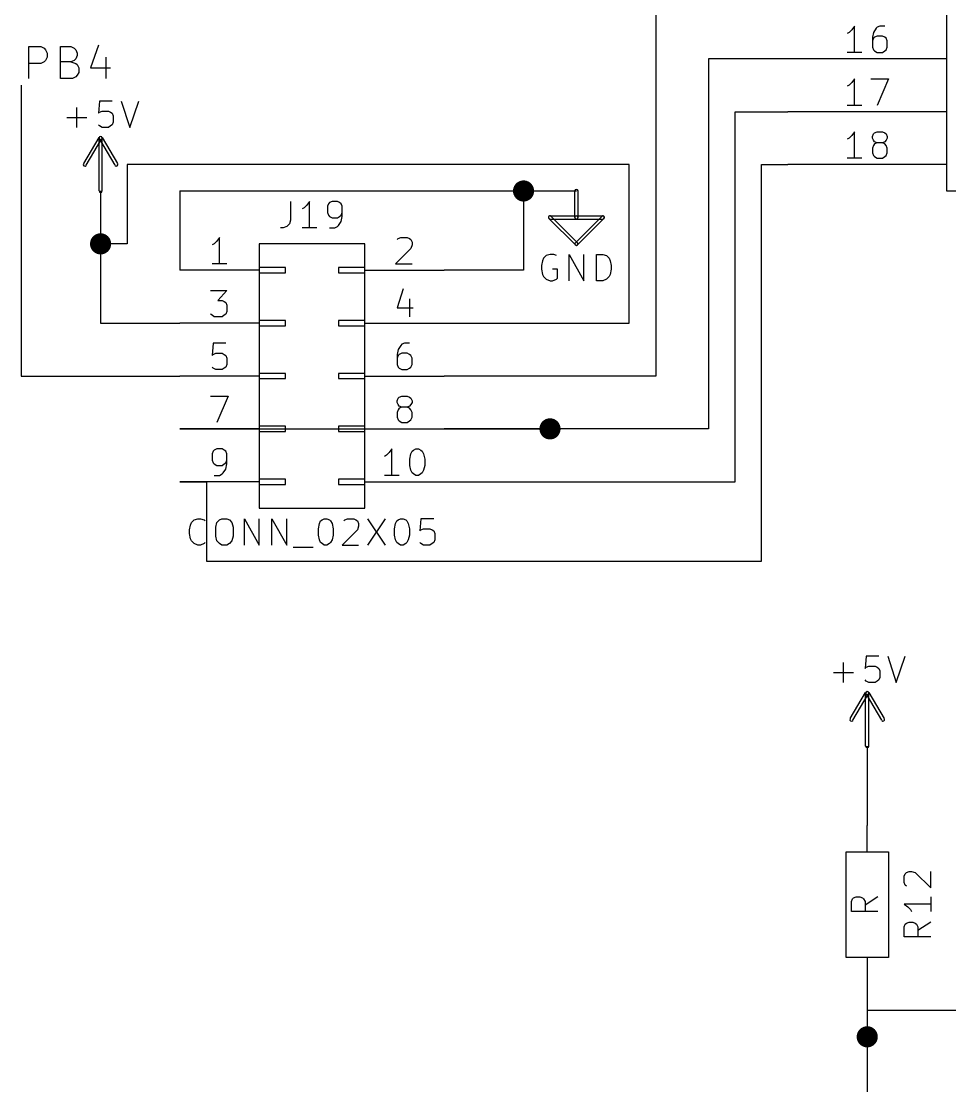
# Model space of a CAD drawing. Extents: x 10 to 287, y -200 to -10.
# Drawn here: x 185.4 to 230, y -96.3 to -45.2 of the extents above; entities that cross this region are included whole.
import ezdxf

# ---------------------------------------------------------------- set-up
doc = ezdxf.new("R2010")
doc.units = 0
doc.header["$MEASUREMENT"] = 0
doc.layers.add('BLACK', color=7, linetype='CONTINUOUS')

msp = doc.modelspace()

# ---------------------------------------------------------------- linework, layer by layer
at = {"layer": 'Black'}
for p, q in [((185.776, -47.9298), (185.776, -46.4058)), ((185.776, -46.4058), (186.36, -46.4058)), ((186.36, -46.4058), (186.512, -46.482)), ((186.512, -46.482), (186.588, -46.5582)), ((187.3, -47.9298), (187.3, -46.4058)), ((187.3, -46.4058), (187.808, -46.4058)), ((187.808, -46.4058), (187.96, -46.482)), ((187.96, -46.482), (188.036, -46.5582)), ((189.128, -46.3296), (188.747, -47.4218)), ((186.588, -46.5582), (186.665, -46.7106)), ((186.665, -46.9138), (186.588, -47.0662)), ((186.665, -46.7106), (186.665, -46.9138)), ((188.036, -46.99), (187.96, -47.0662)), ((188.036, -46.5582), (188.112, -46.7106)), ((188.112, -46.8376), (188.036, -46.99)), ((188.112, -46.7106), (188.112, -46.8376)), ((189.484, -46.9138), (189.484, -47.9298)), ((186.36, -47.2186), (185.776, -47.2186)), ((186.512, -47.1424), (186.36, -47.2186)), ((186.588, -47.0662), (186.512, -47.1424)), ((187.808, -47.1424), (187.3, -47.1424)), ((187.96, -47.0662), (187.808, -47.1424)), ((187.808, -47.1424), (188.036, -47.2186)), ((188.036, -47.2186), (188.112, -47.2694)), ((188.112, -47.2694), (188.189, -47.4218)), ((188.189, -47.4218), (188.189, -47.6504)), ((188.747, -47.4218), (189.713, -47.4218)), ((187.884, -47.9298), (187.3, -47.9298)), ((188.036, -47.8536), (187.884, -47.9298)), ((188.112, -47.7774), (188.036, -47.8536)), ((188.189, -47.6504), (188.112, -47.7774))]:
    msp.add_line(p, q, dxfattribs=at)
at = {"layer": 'Cyan 2'}
for p, q in [((189.179, -49.022), (189.128, -49.6062)), ((189.789, -49.022), (189.179, -49.022)), ((190.221, -49.022), (190.627, -50.292)), ((190.627, -50.292), (191.059, -49.022)), ((188.087, -50.292), (188.087, -49.3268)), ((189.128, -49.6062), (189.179, -49.5554)), ((189.179, -49.5554), (189.306, -49.5046)), ((189.306, -49.5046), (189.611, -49.5046)), ((189.611, -49.5046), (189.713, -49.5554)), ((189.713, -49.5554), (189.789, -49.6062)), ((189.789, -49.6062), (189.84, -49.7332)), ((187.604, -49.8094), (188.57, -49.8094)), ((189.84, -50.038), (189.789, -50.165)), ((189.84, -49.7332), (189.84, -50.038)), ((189.179, -50.2158), (189.128, -50.165)), ((189.306, -50.292), (189.179, -50.2158)), ((189.611, -50.292), (189.306, -50.292)), ((189.713, -50.2158), (189.611, -50.292)), ((189.789, -50.165), (189.713, -50.2158)), ((198.349, -53.848), (198.349, -54.737)), ((199.009, -54.1528), (198.907, -54.2036)), ((199.136, -54.0258), (199.009, -54.1528)), ((199.263, -53.848), (199.136, -54.0258)), ((199.263, -55.118), (199.263, -53.848)), ((200.177, -53.9496), (200.127, -54.0766)), ((200.127, -54.0766), (200.127, -54.3814)), ((200.228, -53.8988), (200.177, -53.9496)), ((200.355, -53.848), (200.228, -53.8988)), ((200.609, -53.848), (200.355, -53.848)), ((200.711, -53.8988), (200.609, -53.848)), ((200.787, -53.9496), (200.711, -53.8988)), ((200.838, -54.0766), (200.787, -53.9496)), ((200.838, -54.5592), (200.838, -54.0766)), ((200.127, -54.3814), (200.177, -54.5084)), ((200.177, -54.5084), (200.228, -54.5592)), ((200.228, -54.5592), (200.355, -54.6354)), ((200.355, -54.6354), (200.609, -54.6354)), ((200.609, -54.6354), (200.711, -54.5592)), ((200.711, -54.5592), (200.787, -54.5084)), ((200.787, -54.5084), (200.838, -54.3814)), ((200.787, -54.8132), (200.838, -54.5592)), ((197.993, -55.118), (197.866, -55.118)), ((198.171, -55.0418), (197.993, -55.118)), ((198.298, -54.9148), (198.171, -55.0418)), ((198.349, -54.737), (198.298, -54.9148)), ((199.619, -55.118), (198.907, -55.118)), ((200.228, -55.118), (200.482, -55.118)), ((200.482, -55.118), (200.609, -55.0418)), ((200.609, -55.0418), (200.66, -54.991)), ((200.66, -54.991), (200.787, -54.8132)), ((210.464, -56.6928), (210.414, -56.9214)), ((210.515, -56.5658), (210.464, -56.6928)), ((210.642, -56.4388), (210.515, -56.5658)), ((210.82, -56.388), (210.642, -56.4388)), ((210.998, -56.388), (210.82, -56.388)), ((211.125, -56.4388), (210.998, -56.388)), ((211.734, -57.658), (211.734, -56.388)), ((211.734, -56.388), (212.446, -57.658)), ((212.446, -57.658), (212.446, -56.388)), ((213.055, -57.658), (213.055, -56.388)), ((213.055, -56.388), (213.36, -56.388)), ((213.36, -56.388), (213.538, -56.4388)), ((213.538, -56.4388), (213.665, -56.5658)), ((213.665, -56.5658), (213.716, -56.6928)), ((213.716, -56.6928), (213.766, -56.9214)), ((210.414, -56.9214), (210.414, -57.0992)), ((210.414, -57.0992), (210.464, -57.3532)), ((211.176, -57.0992), (210.947, -57.0992)), ((211.176, -57.531), (211.176, -57.0992)), ((213.766, -57.0992), (213.716, -57.3532)), ((213.766, -56.9214), (213.766, -57.0992)), ((210.464, -57.3532), (210.515, -57.4548)), ((210.515, -57.4548), (210.642, -57.5818)), ((210.642, -57.5818), (210.82, -57.658)), ((210.82, -57.658), (210.947, -57.658)), ((210.947, -57.658), (211.125, -57.5818)), ((211.125, -57.5818), (211.176, -57.531)), ((213.36, -57.658), (213.055, -57.658)), ((213.538, -57.5818), (213.36, -57.658)), ((213.665, -57.4548), (213.538, -57.5818)), ((213.716, -57.3532), (213.665, -57.4548)), ((193.497, -69.6214), (193.548, -69.3928)), ((193.548, -69.3928), (193.599, -69.2658)), ((193.599, -69.2658), (193.726, -69.1388)), ((193.726, -69.1388), (193.904, -69.088)), ((193.904, -69.088), (194.031, -69.088)), ((194.031, -69.088), (194.208, -69.1388)), ((194.208, -69.1388), (194.259, -69.1896)), ((194.767, -69.4944), (194.818, -69.2658)), ((194.767, -69.9262), (194.767, -69.4944)), ((194.818, -69.2658), (194.945, -69.1388)), ((194.945, -69.1388), (195.047, -69.088)), ((195.047, -69.088), (195.301, -69.088)), ((195.301, -69.088), (195.428, -69.1388)), ((195.428, -69.1388), (195.529, -69.2658)), ((195.529, -69.2658), (195.605, -69.4944)), ((195.605, -69.4944), (195.605, -69.9262)), ((196.139, -70.358), (196.139, -69.088)), ((196.139, -69.088), (196.85, -70.358)), ((196.85, -70.358), (196.85, -69.088)), ((197.46, -70.358), (197.46, -69.088)), ((197.46, -69.088), (198.171, -70.358)), ((198.171, -70.358), (198.171, -69.088)), ((199.695, -69.5706), (199.746, -69.3166)), ((199.746, -69.3166), (199.796, -69.1896)), ((199.796, -69.1896), (199.873, -69.1388)), ((199.873, -69.1388), (199.974, -69.088)), ((199.974, -69.088), (200.101, -69.088)), ((200.101, -69.088), (200.228, -69.1388)), ((200.228, -69.1388), (200.279, -69.1896)), ((200.279, -69.1896), (200.355, -69.3166)), ((200.355, -69.3166), (200.406, -69.5706)), ((200.914, -69.1896), (200.965, -69.1388)), ((200.965, -69.1388), (201.092, -69.088)), ((201.092, -69.088), (201.397, -69.088)), ((201.397, -69.088), (201.498, -69.1388)), ((201.498, -69.1388), (201.574, -69.1896)), ((201.574, -69.1896), (201.625, -69.3166)), ((201.625, -69.4436), (201.574, -69.6214)), ((201.625, -69.3166), (201.625, -69.4436)), ((202.057, -69.088), (202.895, -70.358)), ((202.895, -69.088), (202.057, -70.358)), ((203.352, -69.5706), (203.403, -69.3166)), ((203.403, -69.3166), (203.454, -69.1896)), ((203.454, -69.1896), (203.53, -69.1388)), ((203.53, -69.1388), (203.632, -69.088)), ((203.632, -69.088), (203.759, -69.088)), ((203.759, -69.088), (203.886, -69.1388)), ((203.886, -69.1388), (203.937, -69.1896)), ((203.937, -69.1896), (204.013, -69.3166)), ((204.013, -69.3166), (204.064, -69.5706)), ((204.622, -69.088), (204.572, -69.6722)), ((205.232, -69.088), (204.622, -69.088)), ((193.497, -69.7992), (193.497, -69.6214)), ((193.548, -70.0532), (193.497, -69.7992)), ((193.599, -70.1548), (193.548, -70.0532)), ((194.818, -70.1548), (194.767, -69.9262)), ((195.605, -69.9262), (195.529, -70.1548)), ((199.695, -69.8754), (199.695, -69.5706)), ((199.746, -70.104), (199.695, -69.8754)), ((200.406, -69.8754), (200.355, -70.104)), ((200.406, -69.5706), (200.406, -69.8754)), ((201.574, -69.6214), (200.838, -70.358)), ((203.352, -69.8754), (203.352, -69.5706)), ((203.403, -70.104), (203.352, -69.8754)), ((204.064, -69.8754), (204.013, -70.104)), ((204.064, -69.5706), (204.064, -69.8754)), ((204.572, -69.6722), (204.622, -69.6214)), ((204.622, -69.6214), (204.749, -69.5706)), ((204.749, -69.5706), (205.054, -69.5706)), ((205.054, -69.5706), (205.156, -69.6214)), ((205.156, -69.6214), (205.232, -69.6722)), ((205.232, -69.6722), (205.283, -69.7992)), ((205.283, -69.7992), (205.283, -70.104)), ((193.726, -70.2818), (193.599, -70.1548)), ((193.904, -70.358), (193.726, -70.2818)), ((194.031, -70.358), (193.904, -70.358)), ((194.208, -70.2818), (194.031, -70.358)), ((194.259, -70.231), (194.208, -70.2818)), ((194.945, -70.2818), (194.818, -70.1548)), ((195.047, -70.358), (194.945, -70.2818)), ((195.301, -70.358), (195.047, -70.358)), ((195.428, -70.2818), (195.301, -70.358)), ((195.529, -70.1548), (195.428, -70.2818)), ((198.476, -70.4596), (199.441, -70.4596)), ((199.796, -70.231), (199.746, -70.104)), ((199.873, -70.2818), (199.796, -70.231)), ((199.974, -70.358), (199.873, -70.2818)), ((200.101, -70.358), (199.974, -70.358)), ((200.228, -70.2818), (200.101, -70.358)), ((200.279, -70.231), (200.228, -70.2818)), ((200.355, -70.104), (200.279, -70.231)), ((200.838, -70.358), (201.625, -70.358)), ((203.454, -70.231), (203.403, -70.104)), ((203.53, -70.2818), (203.454, -70.231)), ((203.632, -70.358), (203.53, -70.2818)), ((203.759, -70.358), (203.632, -70.358)), ((203.886, -70.2818), (203.759, -70.358)), ((203.937, -70.231), (203.886, -70.2818)), ((204.013, -70.104), (203.937, -70.231)), ((204.622, -70.2818), (204.572, -70.231)), ((204.749, -70.358), (204.622, -70.2818)), ((205.054, -70.358), (204.749, -70.358)), ((205.156, -70.2818), (205.054, -70.358)), ((205.232, -70.231), (205.156, -70.2818)), ((205.283, -70.104), (205.232, -70.231)), ((224.917, -76.962), (224.917, -75.9968)), ((226.009, -75.692), (225.958, -76.2762)), ((226.619, -75.692), (226.009, -75.692)), ((226.009, -76.2254), (226.136, -76.1746)), ((226.136, -76.1746), (226.441, -76.1746)), ((226.441, -76.1746), (226.543, -76.2254)), ((227.051, -75.692), (227.457, -76.962)), ((227.457, -76.962), (227.889, -75.692)), ((224.434, -76.4794), (225.4, -76.4794)), ((225.958, -76.2762), (226.009, -76.2254)), ((226.543, -76.2254), (226.619, -76.2762)), ((226.619, -76.2762), (226.67, -76.4032)), ((226.67, -76.708), (226.619, -76.835)), ((226.67, -76.4032), (226.67, -76.708)), ((226.009, -76.8858), (225.958, -76.835)), ((226.136, -76.962), (226.009, -76.8858)), ((226.441, -76.962), (226.136, -76.962)), ((226.543, -76.8858), (226.441, -76.962)), ((226.619, -76.835), (226.543, -76.8858)), ((227.838, -86.2584), (227.889, -86.1568)), ((227.838, -86.5632), (227.838, -86.2584)), ((227.889, -86.1568), (227.94, -86.0806)), ((227.94, -86.0806), (228.067, -86.0298)), ((228.067, -86.0298), (228.194, -86.0298)), ((228.194, -86.0298), (228.371, -86.0806)), ((228.371, -86.0806), (229.108, -86.8172)), ((229.108, -86.8172), (229.108, -86.0298)), ((227.889, -86.6902), (227.838, -86.5632)), ((227.94, -86.741), (227.889, -86.6902)), ((225.298, -87.4776), (225.349, -87.3506)), ((225.349, -87.3506), (225.4, -87.2998)), ((225.4, -87.2998), (225.527, -87.249)), ((225.527, -87.249), (225.704, -87.249)), ((225.704, -87.249), (225.831, -87.2998)), ((225.831, -87.2998), (225.882, -87.3506)), ((225.882, -87.3506), (225.958, -87.4776)), ((226.568, -87.249), (225.958, -87.6554)), ((229.108, -87.249), (229.108, -87.9602)), ((225.298, -87.9602), (225.298, -87.4776)), ((226.568, -87.9602), (225.298, -87.9602)), ((225.958, -87.4776), (225.958, -87.9602)), ((229.108, -87.6046), (227.838, -87.6046)), ((227.838, -87.6046), (228.016, -87.7316)), ((228.016, -87.7316), (228.143, -87.8586)), ((228.143, -87.8586), (228.194, -87.9602)), ((227.94, -88.519), (228.067, -88.4682)), ((228.067, -88.4682), (228.244, -88.4682)), ((228.244, -88.4682), (228.371, -88.519)), ((229.108, -88.4682), (228.498, -88.8746)), ((227.838, -88.6968), (227.889, -88.5698)), ((227.838, -89.1794), (227.838, -88.6968)), ((227.889, -88.5698), (227.94, -88.519)), ((228.371, -88.519), (228.422, -88.5698)), ((228.422, -88.5698), (228.498, -88.6968)), ((228.498, -88.6968), (228.498, -89.1794)), ((229.108, -89.1794), (227.838, -89.1794))]:
    msp.add_line(p, q, dxfattribs=at)
at = {"layer": 'Green 2'}
for p, q in [((215.9, -44.45), (215.9, -62.23)), ((222.25, -46.99), (218.44, -46.99)), ((218.44, -46.99), (218.44, -64.77)), ((185.42, -48.26), (185.42, -62.23)), ((219.71, -67.31), (219.71, -49.53)), ((219.71, -49.53), (222.25, -49.53)), ((214.63, -52.07), (190.5, -52.07)), ((190.5, -52.07), (190.5, -55.88)), ((214.63, -59.69), (214.63, -52.07)), ((220.98, -71.12), (220.98, -52.07)), ((220.98, -52.07), (222.25, -52.07)), ((189.23, -53.34), (189.23, -59.69)), ((193.04, -53.34), (193.04, -57.15)), ((193.04, -53.34), (212.09, -53.34)), ((209.55, -53.34), (209.55, -57.15)), ((190.5, -55.88), (189.23, -55.88)), ((209.55, -57.15), (205.74, -57.15)), ((189.23, -59.69), (193.04, -59.69)), ((205.74, -59.69), (214.63, -59.69)), ((185.42, -62.23), (193.04, -62.23)), ((215.9, -62.23), (205.74, -62.23)), ((193.04, -64.77), (210.82, -64.77)), ((218.44, -64.77), (205.74, -64.77)), ((193.04, -67.31), (194.31, -67.31)), ((194.31, -67.31), (194.31, -71.12)), ((205.74, -67.31), (219.71, -67.31)), ((194.31, -71.12), (220.98, -71.12)), ((226.06, -80.01), (226.06, -83.82)), ((226.06, -91.44), (226.06, -116.84)), ((229.87, -92.71), (226.06, -92.71)), ((226.06, -92.71), (226.06, -93.98))]:
    msp.add_line(p, q, dxfattribs=at)
at = {"layer": 'Green 2', "const_width": 0.508}
for points in [[(209.296, -53.34, 1), (209.804, -53.34, 1)], [(188.976, -55.88, 1), (189.484, -55.88, 1)], [(210.566, -64.77, 1), (211.074, -64.77, 1)], [(225.806, -93.98, 1), (226.314, -93.98, 1)]]:
    msp.add_lwpolyline(points, format="xyb", close=True, dxfattribs=at)
at = {"layer": 'Red 2'}
for p, q in [((229.87, -25.4), (229.87, -53.34)), ((225.45, -45.4152), (225.323, -45.593)), ((225.45, -46.6852), (225.45, -45.4152)), ((226.492, -45.5168), (226.365, -45.72)), ((226.543, -45.466), (226.492, -45.5168)), ((226.67, -45.4152), (226.543, -45.466)), ((226.898, -45.4152), (226.67, -45.4152)), ((225.196, -45.72), (225.095, -45.7708)), ((225.323, -45.593), (225.196, -45.72)), ((226.365, -45.72), (226.314, -45.9486)), ((226.314, -45.9486), (226.314, -46.4312)), ((226.365, -45.9994), (226.314, -46.1264)), ((226.416, -45.9486), (226.365, -45.9994)), ((226.543, -45.8978), (226.416, -45.9486)), ((226.797, -45.8978), (226.543, -45.8978)), ((226.898, -45.9486), (226.797, -45.8978)), ((226.974, -45.9994), (226.898, -45.9486)), ((227.025, -46.1264), (226.974, -45.9994)), ((226.314, -46.4312), (226.365, -46.5582)), ((226.974, -46.5582), (227.025, -46.4312)), ((227.025, -46.4312), (227.025, -46.1264)), ((229.87, -46.99), (222.25, -46.99)), ((225.806, -46.6852), (225.095, -46.6852)), ((226.365, -46.5582), (226.416, -46.609)), ((226.416, -46.609), (226.543, -46.6852)), ((226.543, -46.6852), (226.797, -46.6852)), ((226.797, -46.6852), (226.898, -46.609)), ((226.898, -46.609), (226.974, -46.5582)), ((225.45, -47.9552), (225.323, -48.133)), ((225.45, -49.2252), (225.45, -47.9552)), ((226.238, -47.9552), (227.076, -47.9552)), ((227.076, -47.9552), (226.543, -49.2252)), ((225.196, -48.26), (225.095, -48.3108)), ((225.323, -48.133), (225.196, -48.26)), ((229.87, -49.53), (222.25, -49.53)), ((225.806, -49.2252), (225.095, -49.2252)), ((225.45, -50.4952), (225.323, -50.673)), ((225.45, -51.7652), (225.45, -50.4952)), ((226.314, -50.7238), (226.365, -50.5968)), ((226.365, -50.5968), (226.416, -50.546)), ((226.416, -50.546), (226.543, -50.4952)), ((226.543, -50.4952), (226.797, -50.4952)), ((226.797, -50.4952), (226.898, -50.546)), ((226.898, -50.546), (226.974, -50.5968)), ((226.974, -50.5968), (227.025, -50.7238)), ((188.417, -52.0192), (189.154, -50.7746)), ((188.544, -52.0954), (189.281, -50.8508)), ((189.154, -53.34), (189.154, -50.8)), ((189.179, -50.8508), (189.916, -52.0954)), ((189.306, -50.7746), (190.043, -52.0192)), ((189.306, -53.34), (189.306, -50.8)), ((225.196, -50.8), (225.095, -50.8508)), ((225.323, -50.673), (225.196, -50.8)), ((226.314, -50.8), (226.314, -50.7238)), ((226.365, -50.9016), (226.314, -50.8)), ((226.416, -50.9778), (226.365, -50.9016)), ((226.416, -51.0794), (226.365, -51.1556)), ((226.543, -51.0286), (226.416, -50.9778)), ((226.543, -51.0286), (226.416, -51.0794)), ((226.797, -51.0286), (226.543, -51.0286)), ((226.898, -50.9778), (226.797, -51.0286)), ((226.898, -51.0794), (226.797, -51.0286)), ((226.974, -50.9016), (226.898, -50.9778)), ((226.974, -51.1556), (226.898, -51.0794)), ((227.025, -50.8), (226.974, -50.9016)), ((227.025, -50.7238), (227.025, -50.8)), ((226.365, -51.1556), (226.314, -51.2826)), ((226.314, -51.2826), (226.314, -51.5112)), ((226.314, -51.5112), (226.365, -51.6382)), ((226.365, -51.6382), (226.416, -51.689)), ((226.898, -51.689), (226.974, -51.6382)), ((227.025, -51.2826), (226.974, -51.1556)), ((226.974, -51.6382), (227.025, -51.5112)), ((227.025, -51.5112), (227.025, -51.2826)), ((229.87, -52.07), (222.25, -52.07)), ((225.806, -51.7652), (225.095, -51.7652)), ((226.416, -51.689), (226.543, -51.7652)), ((226.543, -51.7652), (226.797, -51.7652)), ((226.797, -51.7652), (226.898, -51.689)), ((212.014, -54.61), (212.014, -53.34)), ((212.166, -54.61), (212.166, -53.34)), ((229.87, -53.34), (250.19, -53.34)), ((212.039, -55.9308), (210.769, -54.6608)), ((210.82, -54.5338), (212.09, -54.5338)), ((210.82, -54.6862), (212.09, -54.6862)), ((212.141, -55.8292), (210.871, -54.5592)), ((213.309, -54.5592), (212.039, -55.8292)), ((212.09, -54.5338), (213.36, -54.5338)), ((212.09, -54.6862), (213.36, -54.6862)), ((213.411, -54.6608), (212.141, -55.9308)), ((194.945, -55.5752), (194.818, -55.753)), ((194.945, -56.8452), (194.945, -55.5752)), ((203.479, -55.6768), (203.53, -55.626)), ((203.53, -55.626), (203.657, -55.5752)), ((203.657, -55.5752), (203.962, -55.5752)), ((203.962, -55.5752), (204.064, -55.626)), ((204.064, -55.626), (204.14, -55.6768)), ((204.14, -55.6768), (204.191, -55.8038)), ((194.691, -55.88), (194.589, -55.9308)), ((194.818, -55.753), (194.691, -55.88)), ((196.85, -55.88), (196.85, -68.58)), ((201.93, -55.88), (196.85, -55.88)), ((201.93, -68.58), (201.93, -55.88)), ((204.14, -56.1086), (203.403, -56.8452)), ((204.191, -55.9308), (204.14, -56.1086)), ((204.191, -55.8038), (204.191, -55.9308)), ((196.85, -57.15), (193.04, -57.15)), ((195.301, -56.8452), (194.589, -56.8452)), ((196.85, -57.023), (196.85, -57.277)), ((198.12, -57.023), (196.85, -57.023)), ((196.85, -57.277), (198.12, -57.277)), ((198.12, -57.277), (198.12, -57.023)), ((200.66, -57.023), (200.66, -57.277)), ((201.93, -57.023), (200.66, -57.023)), ((200.66, -57.277), (201.93, -57.277)), ((201.93, -57.277), (201.93, -57.023)), ((201.93, -57.15), (205.74, -57.15)), ((203.403, -56.8452), (204.191, -56.8452)), ((194.513, -58.1152), (195.301, -58.1152)), ((195.301, -58.1152), (194.869, -58.5978)), ((203.759, -58.039), (203.479, -58.9534)), ((194.869, -58.5978), (195.072, -58.5978)), ((195.072, -58.5978), (195.174, -58.6486)), ((195.174, -58.6486), (195.25, -58.6994)), ((195.25, -58.6994), (195.301, -58.8264)), ((204.064, -58.5216), (204.064, -59.3852)), ((194.589, -59.309), (194.513, -59.2582)), ((194.691, -59.3852), (194.589, -59.309)), ((195.174, -59.309), (195.072, -59.3852)), ((195.25, -59.2582), (195.174, -59.309)), ((195.301, -59.1312), (195.25, -59.2582)), ((195.301, -58.8264), (195.301, -59.1312)), ((203.479, -58.9534), (204.241, -58.9534)), ((196.85, -59.69), (193.04, -59.69)), ((195.072, -59.3852), (194.691, -59.3852)), ((196.85, -59.563), (196.85, -59.817)), ((198.12, -59.563), (196.85, -59.563)), ((196.85, -59.817), (198.12, -59.817)), ((198.12, -59.817), (198.12, -59.563)), ((200.66, -59.563), (200.66, -59.817)), ((201.93, -59.563), (200.66, -59.563)), ((200.66, -59.817), (201.93, -59.817)), ((201.93, -59.817), (201.93, -59.563)), ((201.93, -59.69), (205.74, -59.69)), ((194.64, -60.6552), (194.589, -61.2394)), ((195.25, -60.6552), (194.64, -60.6552)), ((203.657, -60.7568), (203.53, -60.96)), ((203.708, -60.706), (203.657, -60.7568)), ((203.835, -60.6552), (203.708, -60.706)), ((204.064, -60.6552), (203.835, -60.6552)), ((194.589, -61.2394), (194.64, -61.1886)), ((194.64, -61.1886), (194.767, -61.1378)), ((194.767, -61.1378), (195.072, -61.1378)), ((195.072, -61.1378), (195.174, -61.1886)), ((195.174, -61.1886), (195.25, -61.2394)), ((195.25, -61.2394), (195.301, -61.3664)), ((195.301, -61.3664), (195.301, -61.6712)), ((203.53, -60.96), (203.479, -61.1886)), ((203.479, -61.1886), (203.479, -61.6712)), ((203.53, -61.2394), (203.479, -61.3664)), ((203.581, -61.1886), (203.53, -61.2394)), ((203.708, -61.1378), (203.581, -61.1886)), ((203.962, -61.1378), (203.708, -61.1378)), ((204.064, -61.1886), (203.962, -61.1378)), ((204.14, -61.2394), (204.064, -61.1886)), ((204.191, -61.3664), (204.14, -61.2394)), ((204.191, -61.6712), (204.191, -61.3664)), ((194.64, -61.849), (194.589, -61.7982)), ((194.767, -61.9252), (194.64, -61.849)), ((195.174, -61.849), (195.072, -61.9252)), ((195.25, -61.7982), (195.174, -61.849)), ((195.301, -61.6712), (195.25, -61.7982)), ((203.479, -61.6712), (203.53, -61.7982)), ((203.53, -61.7982), (203.581, -61.849)), ((203.581, -61.849), (203.708, -61.9252)), ((203.962, -61.9252), (204.064, -61.849)), ((204.064, -61.849), (204.14, -61.7982)), ((204.14, -61.7982), (204.191, -61.6712)), ((196.85, -62.23), (193.04, -62.23)), ((195.072, -61.9252), (194.767, -61.9252)), ((196.85, -62.103), (196.85, -62.357)), ((198.12, -62.103), (196.85, -62.103)), ((196.85, -62.357), (198.12, -62.357)), ((198.12, -62.357), (198.12, -62.103)), ((200.66, -62.103), (200.66, -62.357)), ((201.93, -62.103), (200.66, -62.103)), ((200.66, -62.357), (201.93, -62.357)), ((201.93, -62.357), (201.93, -62.103)), ((201.93, -62.23), (205.74, -62.23)), ((203.708, -61.9252), (203.962, -61.9252)), ((194.513, -63.1952), (195.351, -63.1952)), ((195.351, -63.1952), (194.818, -64.4652)), ((203.479, -63.4238), (203.53, -63.2968)), ((203.53, -63.2968), (203.581, -63.246)), ((203.581, -63.246), (203.708, -63.1952)), ((203.708, -63.1952), (203.962, -63.1952)), ((203.962, -63.1952), (204.064, -63.246)), ((204.064, -63.246), (204.14, -63.2968)), ((204.14, -63.2968), (204.191, -63.4238)), ((203.479, -63.5), (203.479, -63.4238)), ((203.53, -63.6016), (203.479, -63.5)), ((203.53, -63.8556), (203.479, -63.9826)), ((203.581, -63.6778), (203.53, -63.6016)), ((203.581, -63.7794), (203.53, -63.8556)), ((203.708, -63.7286), (203.581, -63.6778)), ((203.708, -63.7286), (203.581, -63.7794)), ((203.962, -63.7286), (203.708, -63.7286)), ((204.064, -63.6778), (203.962, -63.7286)), ((204.064, -63.7794), (203.962, -63.7286)), ((204.14, -63.6016), (204.064, -63.6778)), ((204.14, -63.8556), (204.064, -63.7794)), ((204.191, -63.5), (204.14, -63.6016)), ((204.191, -63.9826), (204.14, -63.8556)), ((204.191, -63.4238), (204.191, -63.5)), ((203.479, -63.9826), (203.479, -64.2112)), ((203.479, -64.2112), (203.53, -64.3382)), ((203.53, -64.3382), (203.581, -64.389)), ((203.581, -64.389), (203.708, -64.4652)), ((203.962, -64.4652), (204.064, -64.389)), ((204.064, -64.389), (204.14, -64.3382)), ((204.14, -64.3382), (204.191, -64.2112)), ((204.191, -64.2112), (204.191, -63.9826)), ((196.85, -64.77), (193.04, -64.77)), ((196.85, -64.643), (196.85, -64.897)), ((198.12, -64.643), (196.85, -64.643)), ((196.85, -64.897), (198.12, -64.897)), ((198.12, -64.897), (198.12, -64.643)), ((200.66, -64.643), (200.66, -64.897)), ((201.93, -64.643), (200.66, -64.643)), ((200.66, -64.897), (201.93, -64.897)), ((201.93, -64.897), (201.93, -64.643)), ((201.93, -64.77), (205.74, -64.77)), ((203.708, -64.4652), (203.962, -64.4652)), ((194.64, -65.8368), (194.589, -65.9638)), ((194.589, -65.9638), (194.589, -66.2686)), ((194.691, -65.786), (194.64, -65.8368)), ((194.818, -65.7352), (194.691, -65.786)), ((195.072, -65.7352), (194.818, -65.7352)), ((195.174, -65.786), (195.072, -65.7352)), ((195.25, -65.8368), (195.174, -65.786)), ((195.301, -65.9638), (195.25, -65.8368)), ((195.301, -66.4464), (195.301, -65.9638)), ((203.098, -65.913), (202.971, -66.04)), ((203.225, -65.7352), (203.098, -65.913)), ((203.225, -67.0052), (203.225, -65.7352)), ((204.089, -66.2178), (204.14, -65.9638)), ((204.14, -65.9638), (204.191, -65.8368)), ((204.191, -65.8368), (204.267, -65.786)), ((204.267, -65.786), (204.368, -65.7352)), ((204.368, -65.7352), (204.495, -65.7352)), ((204.495, -65.7352), (204.622, -65.786)), ((204.622, -65.786), (204.673, -65.8368)), ((204.673, -65.8368), (204.749, -65.9638)), ((204.749, -65.9638), (204.8, -66.2178)), ((194.589, -66.2686), (194.64, -66.3956)), ((194.64, -66.3956), (194.691, -66.4464)), ((194.691, -66.4464), (194.818, -66.5226)), ((195.072, -66.5226), (195.174, -66.4464)), ((195.174, -66.4464), (195.25, -66.3956)), ((195.25, -66.3956), (195.301, -66.2686)), ((195.25, -66.7004), (195.301, -66.4464)), ((202.971, -66.04), (202.87, -66.0908)), ((204.089, -66.5226), (204.089, -66.2178)), ((204.8, -66.2178), (204.8, -66.5226)), ((194.818, -66.5226), (195.072, -66.5226)), ((194.945, -67.0052), (195.072, -66.929)), ((195.072, -66.929), (195.123, -66.8782)), ((195.123, -66.8782), (195.25, -66.7004)), ((204.14, -66.7512), (204.089, -66.5226)), ((204.191, -66.8782), (204.14, -66.7512)), ((204.267, -66.929), (204.191, -66.8782)), ((204.368, -67.0052), (204.267, -66.929)), ((204.622, -66.929), (204.495, -67.0052)), ((204.673, -66.8782), (204.622, -66.929)), ((204.749, -66.7512), (204.673, -66.8782)), ((204.8, -66.5226), (204.749, -66.7512)), ((196.85, -67.31), (193.04, -67.31)), ((194.691, -67.0052), (194.945, -67.0052)), ((196.85, -67.183), (196.85, -67.437)), ((198.12, -67.183), (196.85, -67.183)), ((196.85, -67.437), (198.12, -67.437)), ((198.12, -67.437), (198.12, -67.183)), ((200.66, -67.183), (200.66, -67.437)), ((201.93, -67.183), (200.66, -67.183)), ((200.66, -67.437), (201.93, -67.437)), ((201.93, -67.437), (201.93, -67.183)), ((201.93, -67.31), (205.74, -67.31)), ((203.581, -67.0052), (202.87, -67.0052)), ((204.495, -67.0052), (204.368, -67.0052)), ((196.85, -68.58), (201.93, -68.58)), ((225.247, -78.6892), (225.984, -77.4446)), ((225.374, -78.7654), (226.111, -77.5208)), ((225.984, -80.01), (225.984, -77.47)), ((226.009, -77.5208), (226.746, -78.7654)), ((226.136, -77.4446), (226.873, -78.6892)), ((226.136, -80.01), (226.136, -77.47)), ((226.06, -85.09), (226.06, -83.82)), ((225.044, -90.17), (225.044, -85.09)), ((225.044, -85.09), (227.076, -85.09)), ((227.076, -85.09), (227.076, -90.17)), ((227.076, -90.17), (225.044, -90.17)), ((226.06, -90.17), (226.06, -91.44)), ((232.41, -92.71), (229.87, -92.71))]:
    msp.add_line(p, q, dxfattribs=at)
for centre, start, end in [((189.23, -50.8), 360, 540), ((189.23, -50.8), 30.9638, 210.964), ((189.23, -50.8), 329.036, 509.036), ((188.468, -52.07), 149.036, 329.036), ((189.992, -52.07), 210.964, 390.964), ((189.23, -53.34), 180, 360), ((212.09, -53.34), 360, 540), ((210.82, -54.61), 405, 585), ((210.82, -54.61), 90, 270), ((212.09, -54.61), 90, 270), ((212.09, -54.61), 180, 360), ((212.09, -54.61), 270, 450), ((213.36, -54.61), 315, 495), ((213.36, -54.61), 270, 450), ((212.09, -55.88), 495, 675), ((212.09, -55.88), 225, 405), ((226.06, -77.47), 360, 540), ((226.06, -77.47), 30.9638, 210.964), ((226.06, -77.47), 329.036, 509.036), ((225.298, -78.74), 149.036, 329.036), ((226.822, -78.74), 210.964, 390.964), ((226.06, -80.01), 180, 360)]:
    msp.add_arc(centre, 0.0762, start, end, dxfattribs=at)

doc.saveas('drawing.dxf')
